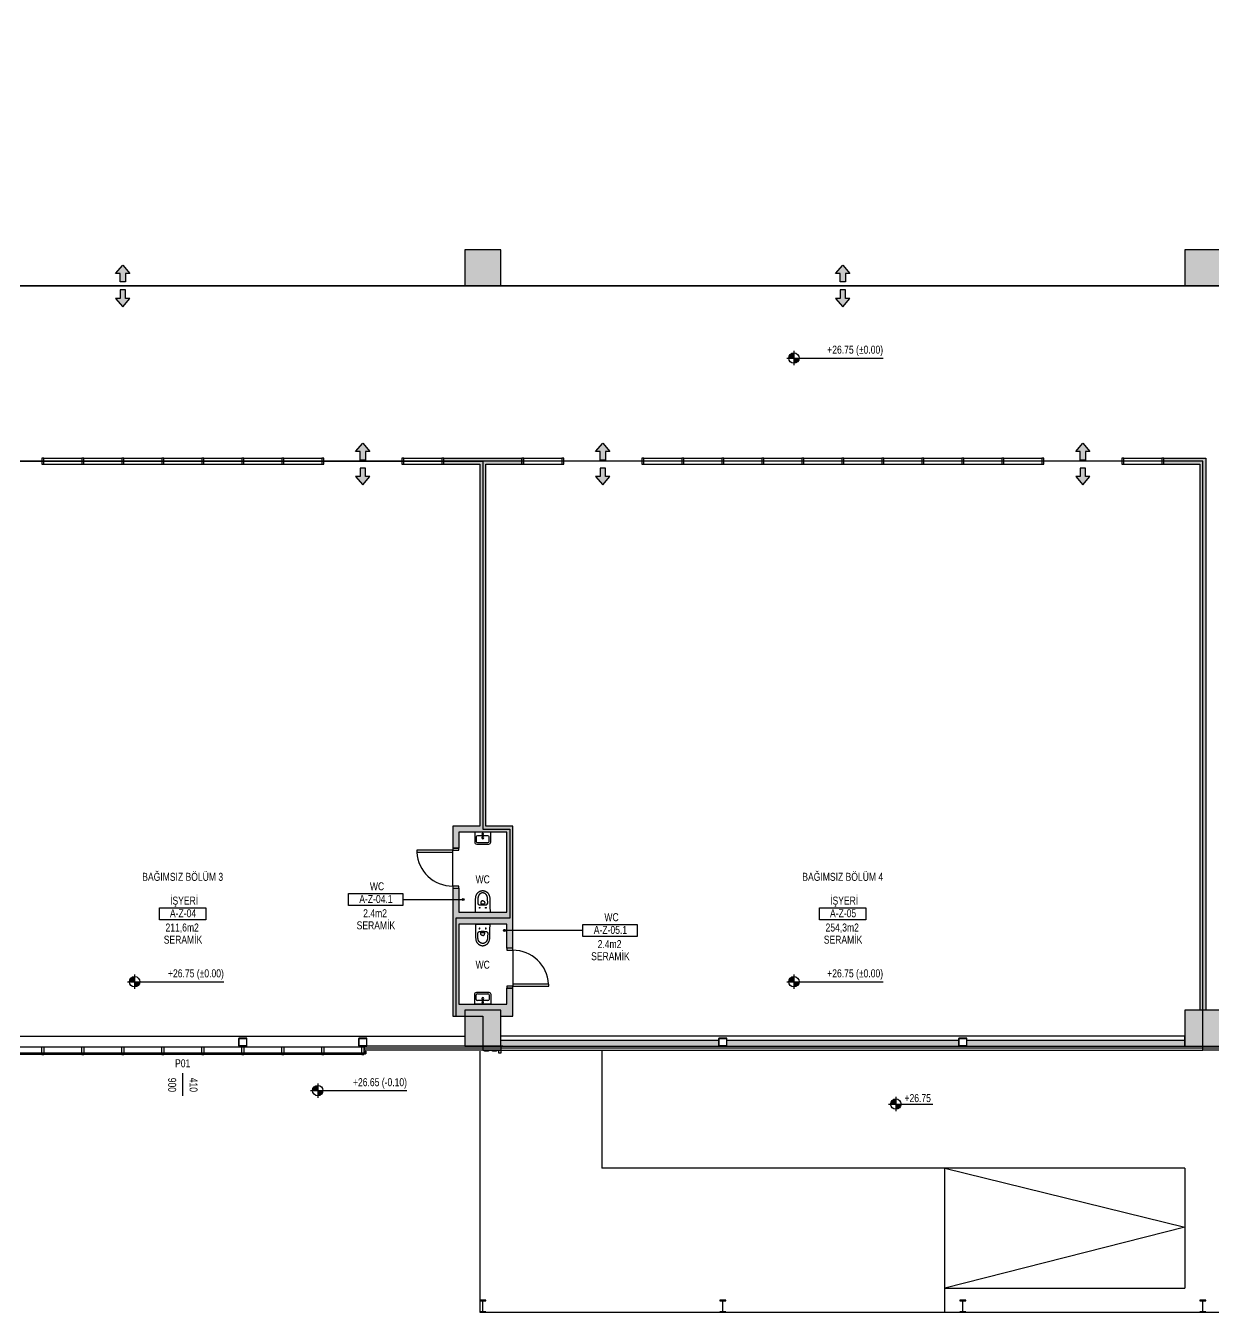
# Model space of a CAD drawing. Extents: x 259761 to 283296, y -701091 to -693683.
# Drawn here: x 262444 to 265413, y -700720 to -697505 of the extents above; entities that cross this region are included whole.
import ezdxf
from ezdxf.enums import TextEntityAlignment as Align

# ---------------------------------------------------------------- set-up
doc = ezdxf.new("R2010")
doc.units = 0
doc.header["$MEASUREMENT"] = 0
doc.layers.get('0').update_dxf_attribs({"linetype": 'CONTINUOUS'})
for name, color, linetype in [('A-ANNO-TEXT', 50, 'CONTINUOUS'), ('A-DOOR', 193, 'CONTINUOUS'), ('MKDU0', 50, 'CONTINUOUS')]:
    doc.layers.add(name, color=color, linetype=linetype)
doc.styles.add('Fields_100', font='act_simplex.shx', dxfattribs={"width": 0.8, "height": 20})

# ---------------------------------------------------------------- blocks, each defined once
blk = doc.blocks.new('Mahal kutusu_100')
at = {"color": 0}
blk.add_lwpolyline([(-58, 30), (58, 30), (58, 0), (-58, 0)], close=True, dxfattribs=at)
at = {"color": 0, "style": 'Fields_100', "width": 0.8}
for tag, p in [('MAHAL', (3.6, 37.9)), ('KOD', (0.9, 6.2)), ('ALAN', (-1.3, -29.4)), ('KAPLAMA', (0.8, -59.7))]:
    blk.add_attdef(tag, text='', height=20, dxfattribs=at).set_placement(p, align=Align.CENTER)
blk = doc.blocks.new('Kot_plan')
h = blk.add_hatch(color=0)
h.paths.add_polyline_path([(0, 13, 0.414214), (-13, 0), (0, 0)])
h.paths.add_polyline_path([(13, 0), (0, 0), (0, -13, 0.414214)])
at = {"color": 0}
for p, q in [((-18, 0), (92, 0)), ((0, 18), (0, -18))]:
    blk.add_line(p, q, dxfattribs=at)
blk.add_circle((0, 0), 13, dxfattribs=at)
at = {"color": 0, "style": 'Fields_100', "width": 0.8}
blk.add_attdef('BITMISKOT', (21.6, 5), '', height=20, dxfattribs=at)
blk.add_attdef('KABAKOT', text='', height=20, dxfattribs=at).set_placement((21.6, -5), align=Align.TOP_LEFT)
blk = doc.blocks.new('KLOZET')
at = {"linetype": 'Continuous'}
for p, q in [((-17.9, 32), (-17.8, 33.3)), ((-17.8, 33.3), (-17.7, 34.5)), ((-17.7, 34.5), (-17.6, 35.7)), ((-17.6, 35.7), (-17.5, 36.9)), ((-17.5, 36.9), (-17.3, 38.1)), ((-17.3, 38.1), (-17.1, 39.2)), ((-17.1, 39.2), (-16.8, 40.3)), ((-16.8, 40.3), (-16.5, 41.3)), ((-16.5, 41.3), (-16.1, 42.4)), ((-16.1, 42.4), (-15.7, 43.3)), ((-15.7, 43.3), (-15.3, 44.3)), ((-15.3, 44.3), (-14.8, 45.2)), ((-14.8, 45.2), (-14.3, 46)), ((-14.3, 46), (-13.7, 46.8)), ((-13.7, 46.8), (-13.1, 47.6)), ((-13.1, 47.6), (-12.4, 48.3)), ((-12.4, 48.3), (-11.7, 49)), ((-12.1, 32.6), (-12.2, 31.9)), ((-12, 33.9), (-12.1, 33.2)), ((-12.1, 33.2), (-12.1, 32.6)), ((-11.9, 35.1), (-12, 34.5)), ((-12, 34.5), (-12, 33.9)), ((-11.8, 35.7), (-11.9, 35.1)), ((-11.7, 36.7), (-11.8, 36.2)), ((-11.8, 36.2), (-11.8, 35.7)), ((-11.7, 49), (-11, 49.6)), ((-11.6, 37.3), (-11.7, 36.7)), ((-11.5, 37.7), (-11.6, 37.3)), ((-11.4, 38.2), (-11.5, 37.7)), ((-11.3, 38.6), (-11.4, 38.2)), ((-11.2, 39), (-11.3, 38.6)), ((-11.1, 39.4), (-11.2, 39)), ((-11, 39.8), (-11.1, 39.4)), ((-11, 49.6), (-10.3, 50.2)), ((-10.9, 40.2), (-11, 39.8)), ((-10.8, 40.5), (-10.9, 40.2)), ((-10.6, 40.8), (-10.8, 40.5)), ((-10.5, 41.1), (-10.6, 40.8)), ((-10.4, 41.4), (-10.5, 41.1)), ((-10.2, 41.7), (-10.4, 41.4)), ((-10.3, 50.2), (-9.6, 50.7)), ((-10.1, 42), (-10.2, 41.7)), ((-9.9, 42.2), (-10.1, 42)), ((-9.8, 42.5), (-9.9, 42.2)), ((-9.6, 42.7), (-9.8, 42.5)), ((-9.6, 50.7), (-8.8, 51.2)), ((-9.4, 43), (-9.6, 42.7)), ((-9.3, 43.2), (-9.4, 43)), ((-9.1, 43.5), (-9.3, 43.2)), ((-8.9, 43.7), (-9.1, 43.5)), ((-8.7, 44), (-8.9, 43.7)), ((-8.8, 51.2), (-8, 51.7)), ((-8.5, 44.2), (-8.7, 44)), ((-8.2, 44.4), (-8.5, 44.2)), ((-8, 44.7), (-8.2, 44.4)), ((-8, 51.7), (-7.2, 52.1)), ((-7.8, 44.9), (-8, 44.7)), ((-7.5, 45.1), (-7.8, 44.9)), ((-7.3, 45.3), (-7.5, 45.1)), ((-7, 45.5), (-7.3, 45.3)), ((-7.2, 52.1), (-6.4, 52.5)), ((-6.7, 45.8), (-7, 45.5)), ((-6.4, 46), (-6.7, 45.8)), ((-6.4, 52.5), (-5.6, 52.8)), ((-6.1, 46.2), (-6.4, 46)), ((-5.8, 46.4), (-6.1, 46.2)), ((-5.5, 46.5), (-5.8, 46.4)), ((-5.6, 52.8), (-4.8, 53.1)), ((-5.2, 46.7), (-5.5, 46.5)), ((-4.9, 46.9), (-5.2, 46.7)), ((-4.6, 47.1), (-4.9, 46.9)), ((-4.8, 53.1), (-4, 53.3)), ((-4.2, 47.2), (-4.6, 47.1)), ((-3.9, 47.3), (-4.2, 47.2)), ((-4, 53.3), (-3.2, 53.5)), ((-3.6, 47.5), (-3.9, 47.3)), ((-3.3, 47.6), (-3.6, 47.5)), ((-3, 47.7), (-3.3, 47.6)), ((-3.2, 53.5), (-2.3, 53.7)), ((-2.7, 47.8), (-3, 47.7)), ((-2.4, 47.9), (-2.7, 47.8)), ((-2.1, 48), (-2.4, 47.9)), ((-2.3, 53.7), (-1.5, 53.8)), ((-1.8, 48), (-2.1, 48)), ((-1.5, 48.1), (-1.8, 48)), ((-1.5, 53.8), (-0.7, 53.9)), ((-1.2, 48.1), (-1.5, 48.1)), ((-1, 48.2), (-1.2, 48.1)), ((-0.7, 48.2), (-1, 48.2)), ((-0.7, 53.9), (0, 53.9)), ((-0.5, 48.2), (-0.7, 48.2)), ((-0.2, 48.2), (-0.5, 48.2)), ((0, 48.2), (-0.2, 48.2)), ((0, 53.9), (0.7, 53.9)), ((0.5, 48.2), (0, 48.2)), ((1, 48.2), (0.5, 48.2)), ((0.7, 53.9), (1.5, 53.8)), ((1.5, 48.1), (1, 48.2)), ((1.5, 53.8), (2.3, 53.7)), ((2.1, 48), (1.5, 48.1)), ((2.6, 47.8), (2.1, 48)), ((2.3, 53.7), (3.2, 53.5)), ((3.2, 47.6), (2.6, 47.8)), ((3.2, 53.5), (4, 53.3)), ((3.7, 47.4), (3.2, 47.6)), ((4.3, 47.2), (3.7, 47.4)), ((4, 53.3), (4.8, 53.1)), ((4.9, 46.9), (4.3, 47.2)), ((4.8, 53.1), (5.6, 52.8)), ((5.4, 46.6), (4.9, 46.9)), ((6, 46.3), (5.4, 46.6)), ((5.6, 52.8), (6.4, 52.5)), ((6.5, 45.9), (6, 46.3)), ((6.4, 52.5), (7.2, 52.1)), ((7, 45.5), (6.5, 45.9)), ((7.5, 45.1), (7, 45.5)), ((7.2, 52.1), (8, 51.7)), ((8, 44.7), (7.5, 45.1)), ((8, 51.7), (8.8, 51.2)), ((8.4, 44.2), (8, 44.7)), ((8.9, 43.7), (8.4, 44.2)), ((8.8, 51.2), (9.6, 50.7)), ((9.3, 43.2), (8.9, 43.7)), ((9.6, 42.7), (9.3, 43.2)), ((9.6, 50.7), (10.3, 50.2)), ((10, 42.1), (9.6, 42.7)), ((10.3, 41.6), (10, 42.1)), ((10.3, 50.2), (11, 49.6)), ((10.6, 40.9), (10.3, 41.6)), ((10.8, 40.3), (10.6, 40.9)), ((11.1, 39.6), (10.8, 40.3)), ((11, 49.6), (11.7, 49)), ((11.3, 38.9), (11.1, 39.6)), ((11.4, 38.2), (11.3, 38.9)), ((11.6, 37.4), (11.4, 38.2)), ((11.7, 36.6), (11.6, 37.4)), ((11.7, 49), (12.4, 48.3)), ((11.8, 35.7), (11.7, 36.6)), ((11.9, 34.9), (11.8, 35.7)), ((12, 34), (11.9, 34.9)), ((12.1, 33.1), (12, 34)), ((12.2, 32.1), (12.1, 33.1)), ((12.4, 48.3), (13.1, 47.6)), ((13.1, 47.6), (13.7, 46.8)), ((13.7, 46.8), (14.3, 46)), ((14.3, 46), (14.8, 45.2)), ((14.8, 45.2), (15.3, 44.3)), ((15.3, 44.3), (15.7, 43.3)), ((15.7, 43.3), (16.1, 42.4)), ((16.1, 42.4), (16.5, 41.3)), ((16.5, 41.3), (16.8, 40.3)), ((16.8, 40.3), (17.1, 39.2)), ((17.1, 39.2), (17.3, 38.1)), ((17.3, 38.1), (17.5, 36.9)), ((17.5, 36.9), (17.6, 35.7)), ((17.6, 35.7), (17.7, 34.5)), ((17.7, 34.5), (17.8, 33.3)), ((17.8, 33.3), (17.9, 32)), ((-18.3, 0), (-18.2, 12.1)), ((-18.3, 0), (18.3, 0)), ((-18.2, 23.7), (-18.1, 25.2)), ((-18.2, 22.2), (-18.2, 23.7)), ((-18.2, 20.6), (-18.2, 22.2)), ((-18.2, 17.4), (-18.2, 20.6)), ((-18.2, 12.1), (-18.2, 17.4)), ((-18.1, 28), (-18, 29.4)), ((-18.1, 26.6), (-18.1, 28)), ((-18.1, 25.2), (-18.1, 26.6)), ((-18, 30.7), (-17.9, 32)), ((-18, 29.4), (-18, 30.7)), ((-12.3, 27.9), (-12.4, 27)), ((-12.4, 27), (-12.4, 26.1)), ((-12.4, 26.1), (-12.4, 25.2)), ((-12.4, 25.2), (-12.4, 24.2)), ((-12.4, 24.2), (-12.4, 23.2)), ((-12.4, 23.2), (-12.4, 22.2)), ((-12.2, 31.1), (-12.3, 30.4)), ((-12.3, 30.4), (-12.3, 29.6)), ((-12.3, 29.6), (-12.3, 28.8)), ((-12.3, 28.8), (-12.3, 27.9)), ((-12.2, 31.9), (-12.2, 31.1)), ((-9.2, 18.4), (-8.2, 18.3)), ((-8.2, 18.3), (-7.1, 18.2)), ((-7.1, 18.2), (-6.1, 18.1)), ((-6.1, 18.1), (-5.1, 18)), ((-5.1, 18), (-4.1, 18)), ((-4.8, 24.3), (-4.9, 23.9)), ((-4.9, 23.9), (-4.9, 23.5)), ((-4.9, 23.5), (-4.8, 20.8)), ((-4.7, 25), (-4.8, 24.6)), ((-4.8, 24.6), (-4.8, 24.3)), ((-4.6, 25.3), (-4.7, 25)), ((-4.4, 25.6), (-4.6, 25.3)), ((-4.3, 25.9), (-4.4, 25.6)), ((-4.1, 26.2), (-4.3, 25.9)), ((-3.9, 26.5), (-4.1, 26.2)), ((-4.1, 18), (-3.1, 17.9)), ((-3.8, 26.8), (-3.9, 26.5)), ((-3.5, 27), (-3.8, 26.8)), ((-3.8, 20.8), (-2.1, 20.8)), ((-3.3, 27.2), (-3.5, 27)), ((-3.1, 27.4), (-3.3, 27.2)), ((-2.8, 27.6), (-3.1, 27.4)), ((-3.1, 17.9), (-2, 17.9)), ((-2.5, 27.8), (-2.8, 27.6)), ((-2.2, 28), (-2.5, 27.8)), ((-1.9, 28.1), (-2.2, 28)), ((-2.1, 20.8), (-0.4, 20.8)), ((-2, 17.9), (-1, 17.9)), ((-1.6, 28.2), (-1.9, 28.1)), ((-1.3, 28.3), (-1.6, 28.2)), ((-1, 28.4), (-1.3, 28.3)), ((-0.7, 28.5), (-1, 28.4)), ((-1, 17.9), (0, 17.9)), ((-0.3, 28.5), (-0.7, 28.5)), ((-0.4, 20.8), (1.7, 20.8)), ((0, 28.5), (-0.3, 28.5)), ((0, 28.5), (0.3, 28.5)), ((0, 17.9), (1, 17.9)), ((0.3, 28.5), (0.7, 28.5)), ((0.7, 28.5), (1, 28.4)), ((1, 28.4), (1.3, 28.3)), ((1, 17.9), (2, 17.9)), ((1.3, 28.3), (1.6, 28.2)), ((1.6, 28.2), (1.9, 28.1)), ((1.7, 20.8), (3.4, 20.8)), ((1.9, 28.1), (2.2, 28)), ((2, 17.9), (3.1, 17.9)), ((2.2, 28), (2.5, 27.8)), ((2.5, 27.8), (2.8, 27.6)), ((2.8, 27.6), (3.1, 27.4)), ((3.1, 27.4), (3.3, 27.2)), ((3.1, 17.9), (4.1, 18)), ((3.3, 27.2), (3.5, 27)), ((3.4, 20.8), (3.8, 20.8)), ((3.5, 27), (3.8, 26.7)), ((3.8, 26.7), (4, 26.5)), ((4, 26.5), (4.1, 26.2)), ((4.1, 26.2), (4.3, 25.9)), ((4.1, 18), (5.1, 18)), ((4.3, 25.9), (4.5, 25.6)), ((4.5, 25.6), (4.6, 25.3)), ((4.6, 25.3), (4.7, 25)), ((4.7, 25), (4.8, 24.6)), ((4.8, 24.6), (4.8, 24.3)), ((4.8, 24.3), (4.9, 23.9)), ((4.9, 23.5), (4.8, 20.8)), ((4.9, 23.9), (4.9, 23.5)), ((5.1, 18), (6.1, 18.1)), ((6.1, 18.1), (7.1, 18.2)), ((7.1, 18.2), (8.2, 18.3)), ((8.2, 18.3), (9.2, 18.4)), ((12.2, 31.2), (12.2, 32.1)), ((12.3, 30.2), (12.2, 31.2)), ((12.3, 29.2), (12.3, 30.2)), ((12.3, 28.1), (12.3, 29.2)), ((12.4, 27), (12.3, 28.1)), ((12.4, 25.9), (12.4, 27)), ((12.4, 24.7), (12.4, 25.9)), ((12.4, 23.4), (12.4, 24.7)), ((12.4, 22.2), (12.4, 23.4)), ((17.9, 32), (18, 30.7)), ((18, 30.7), (18, 29.4)), ((18, 29.4), (18.1, 28)), ((18.1, 28), (18.1, 26.6)), ((18.1, 26.6), (18.1, 25.2)), ((18.1, 25.2), (18.2, 23.7)), ((18.2, 23.7), (18.2, 22.2)), ((18.2, 22.2), (18.2, 20.6)), ((18.2, 20.6), (18.2, 17.4)), ((18.2, 17.4), (18.2, 13.9)), ((18.2, 13.9), (18.3, 0))]:
    blk.add_line(p, q, dxfattribs=at)
at = {"ltscale": 3}
for p, q in [((-6.5, 10.9), (-9, 10.9)), ((-7.7, 12.2), (-7.7, 9.6)), ((9, 10.9), (6.5, 10.9)), ((7.7, 12.2), (7.7, 9.6))]:
    blk.add_line(p, q, dxfattribs=at)
at = {"lineweight": 0}
for p, q in [((-3.8, 20.8), (-4.8, 20.8)), ((3.8, 20.8), (4.8, 20.8))]:
    blk.add_line(p, q, dxfattribs=at)
at = {"linetype": 'Continuous'}
for centre in [(-7.7, 10.9), (7.7, 10.9)]:
    blk.add_circle(centre, 0.75, dxfattribs=at)
for centre, start, end in [((-8.7, 22.1), 179.5021, 262.9898), ((8.7, 22.1), 277.0095, 0.5028)]:
    blk.add_arc(centre, 3.72, start, end, dxfattribs=at)
blk = doc.blocks.new('KAPI_100')
at = {"layer": 'A-DOOR'}
blk.add_line((5, 15), (95, 15), dxfattribs=at)
blk.add_lwpolyline([(95, 15), (95, 105), (90, 105), (90, 15)], dxfattribs=at)
for points in [[(0, 0), (5, 0), (5, 15), (0, 15)], [(95, 0), (100, 0), (100, 15), (95, 15)]]:
    blk.add_lwpolyline(points, close=True, dxfattribs=at)
blk.add_arc((95, 15), 90, 93.1847, 180, dxfattribs=at)
blk = doc.blocks.new('Mahal Kutusu_100_2')
at = {"color": 0}
blk.add_lwpolyline([(-68, 30), (68, 30), (68, 0), (-68, 0)], close=True, dxfattribs=at)
at = {"color": 0, "style": 'Fields_100', "width": 0.8}
for tag, p in [('MAHAL', (3.6, 37.9)), ('A-Z-04.1', (0.9, 6.2)), ('ALAN', (-1.3, -29.4)), ('KAPLAMA', (0.8, -59.7))]:
    blk.add_attdef(tag, text='', height=20, dxfattribs=at).set_placement(p, align=Align.CENTER)
blk = doc.blocks.new('300')
blk.add_lwpolyline([(0, 0), (150, 0), (150, 10.7), (93.55, 10.7, -0.41421356), (78.55, 25.7), (78.55, 274.3, -0.41421356), (93.55, 289.3), (150, 289.3), (150, 300), (0, 300), (0, 289.3), (56.45, 289.3, -0.41421356), (71.45, 274.3), (71.45, 25.7, -0.41421356), (56.45, 10.7), (0, 10.7)], format="xyb", close=True)
blk = doc.blocks.new('AÇK_01')
at = {"color": 0}
blk.add_lwpolyline([(28, 0), (-28, 0)], dxfattribs=at)
at = {"color": 0, "style": 'Fields_100', "width": 0.8}
blk.add_attdef('A.Ç.K.01', text='', height=20, rotation=90, dxfattribs=at).set_placement((-53, 0), align=Align.MIDDLE_CENTER)
for tag, p in [('W', (1, 17.2)), ('H', (1, -36.3))]:
    blk.add_attdef(tag, text='', height=20, dxfattribs=at).set_placement(p, align=Align.CENTER)

msp = doc.modelspace()

# ---------------------------------------------------------------- hatches: boundary and pattern name
at = {"layer": 'MKDU0', "ltscale": 0.03}
h = msp.add_hatch(dxfattribs=at)
h.set_pattern_fill('ANSI33', color=8)
h.set_pattern_definition([(45, (256351.424, -695852.415), (-4.490128, 4.490128), []), (45, (256355.914, -695852.415), (-4.490128, 4.490128), [3.175, -1.5875])])
h.paths.add_polyline_path([(272541.6, -700055.4), (272631.6, -700055.4), (272631.6, -699965.4), (272541.6, -699965.4)])
h.paths.add_polyline_path([(272541.6, -694355.4), (272631.6, -694355.4), (272631.6, -694265.4), (272541.6, -694265.4)])
h.paths.add_polyline_path([(270741.6, -700055.4), (270831.6, -700055.4), (270831.6, -699965.4), (270741.6, -699965.4)])
h.paths.add_polyline_path([(267141.6, -700055.4), (267231.6, -700055.4), (267231.6, -699965.4), (267141.6, -699965.4)])
h.paths.add_polyline_path([(270741.6, -694355.4), (270831.6, -694355.4), (270831.6, -694265.4), (270741.6, -694265.4)])
h.paths.add_polyline_path([(267141.6, -694355.4), (267231.6, -694355.4), (267231.6, -694265.4), (267141.6, -694265.4)])
h.paths.add_polyline_path([(272541.6, -698155.4), (272631.6, -698155.4), (272631.6, -698065.4), (272541.6, -698065.4)])
h.paths.add_polyline_path([(272541.6, -696255.4), (272631.6, -696255.4), (272631.6, -696165.4), (272541.6, -696165.4)])
h.paths.add_polyline_path([(270741.6, -698155.4), (270831.6, -698155.4), (270831.6, -698065.4), (270741.6, -698065.4)])
h.paths.add_polyline_path([(267141.6, -698155.4), (267231.6, -698155.4), (267231.6, -698065.4), (267141.6, -698065.4)])
h.paths.add_polyline_path([(270741.6, -696255.4), (270831.6, -696255.4), (270831.6, -696165.4), (270741.6, -696165.4)])
h.paths.add_polyline_path([(267141.6, -696255.4), (267231.6, -696255.4), (267231.6, -696165.4), (267141.6, -696165.4)])
h.paths.add_polyline_path([(277941.6, -698155.4), (278031.6, -698155.4), (278031.6, -698065.4), (277941.6, -698065.4)])
h.paths.add_polyline_path([(277941.6, -696255.4), (278031.6, -696255.4), (278031.6, -696165.4), (277941.6, -696165.4)])
h.paths.add_polyline_path([(276141.6, -698155.4), (276231.6, -698155.4), (276231.6, -698065.4), (276141.6, -698065.4)])
h.paths.add_polyline_path([(276141.6, -696255.4), (276231.6, -696255.4), (276231.6, -696165.4), (276141.6, -696165.4)])
h.paths.add_polyline_path([(274341.6, -698155.4), (274431.6, -698155.4), (274431.6, -698065.4), (274341.6, -698065.4)])
h.paths.add_polyline_path([(274341.6, -696255.4), (274431.6, -696255.4), (274431.6, -696165.4), (274341.6, -696165.4)])
h.paths.add_polyline_path([(270641.6, -698155.4), (270731.6, -698155.4), (270731.6, -698065.4), (270641.6, -698065.4)])
h.paths.add_polyline_path([(270641.6, -696255.4), (270731.6, -696255.4), (270731.6, -696165.4), (270641.6, -696165.4)])
h.paths.add_polyline_path([(268941.6, -698155.4), (269031.6, -698155.4), (269031.6, -698065.4), (268941.6, -698065.4)])
h.paths.add_polyline_path([(268941.6, -696255.4), (269031.6, -696255.4), (269031.6, -696165.4), (268941.6, -696165.4)])
h.paths.add_polyline_path([(265341.6, -698155.4), (265431.6, -698155.4), (265431.6, -698065.4), (265341.6, -698065.4)])
h.paths.add_polyline_path([(265341.6, -696255.4), (265431.6, -696255.4), (265431.6, -696165.4), (265341.6, -696165.4)])
h.paths.add_polyline_path([(263541.6, -698155.4), (263631.6, -698155.4), (263631.6, -698065.4), (263541.6, -698065.4)])
h.paths.add_polyline_path([(263541.6, -696255.4), (263631.6, -696255.4), (263631.6, -696165.4), (263541.6, -696165.4)])
h.paths.add_polyline_path([(261741.6, -698155.4), (261831.6, -698155.4), (261831.6, -698065.4), (261741.6, -698065.4)])
h.paths.add_polyline_path([(261741.6, -696255.4), (261831.6, -696255.4), (261831.6, -696165.4), (261741.6, -696165.4)])
h.paths.add_polyline_path([(279741.6, -696255.4), (279831.6, -696255.4), (279831.6, -696165.4), (279741.6, -696165.4)])
h.paths.add_polyline_path([(279741.6, -698155.4), (279831.6, -698155.4), (279831.6, -698065.4), (279741.6, -698065.4)])
h.paths.add_polyline_path([(279741.6, -700055.4), (279831.6, -700055.4), (279831.6, -699965.4), (279741.6, -699965.4)])
h.paths.add_polyline_path([(277941.6, -700055.4), (278031.6, -700055.4), (278031.6, -699965.4), (277941.6, -699965.4)])
h.paths.add_polyline_path([(276141.6, -700055.4), (276231.6, -700055.4), (276231.6, -699965.4), (276141.6, -699965.4)])
h.paths.add_polyline_path([(274341.6, -700055.4), (274431.6, -700055.4), (274431.6, -699965.4), (274341.6, -699965.4)])
h.paths.add_polyline_path([(270641.6, -700055.4), (270731.6, -700055.4), (270731.6, -699965.4), (270641.6, -699965.4)])
h.paths.add_polyline_path([(268941.6, -700055.4), (269031.6, -700055.4), (269031.6, -699965.4), (268941.6, -699965.4)])
h.paths.add_polyline_path([(265341.6, -700055.4), (265431.6, -700055.4), (265431.6, -699965.4), (265341.6, -699965.4)])
h.paths.add_polyline_path([(263541.6, -700055.4), (263631.6, -700055.4), (263631.6, -699965.4), (263541.6, -699965.4)])
h.paths.add_polyline_path([(261741.6, -700055.4), (261831.6, -700055.4), (261831.6, -699965.4), (261741.6, -699965.4)])
h.paths.add_polyline_path([(279741.6, -694355.4), (279831.6, -694355.4), (279831.6, -694265.4), (279741.6, -694265.4)])
h.paths.add_polyline_path([(277941.6, -694355.4), (278031.6, -694355.4), (278031.6, -694265.4), (277941.6, -694265.4)])
h.paths.add_polyline_path([(276141.6, -694355.4), (276231.6, -694355.4), (276231.6, -694265.4), (276141.6, -694265.4)])
h.paths.add_polyline_path([(274341.6, -694355.4), (274431.6, -694355.4), (274431.6, -694265.4), (274341.6, -694265.4)])
h.paths.add_polyline_path([(270641.6, -694355.4), (270731.6, -694355.4), (270731.6, -694265.4), (270641.6, -694265.4)])
h.paths.add_polyline_path([(268941.6, -694355.4), (269031.6, -694355.4), (269031.6, -694265.4), (268941.6, -694265.4)])
h.paths.add_polyline_path([(265341.6, -694355.4), (265431.6, -694355.4), (265431.6, -694265.4), (265341.6, -694265.4)])
h.paths.add_polyline_path([(263541.6, -694355.4), (263631.6, -694355.4), (263631.6, -694265.4), (263541.6, -694265.4)])
h.paths.add_polyline_path([(261741.6, -694355.4), (261831.6, -694355.4), (261831.6, -694265.4), (261741.6, -694265.4)])
h = msp.add_hatch(color=8, dxfattribs=at)
h.dxf.hatch_style = 1
h.paths.add_polyline_path([(262686.6, -698103.1), (262704.3, -698124.2), (262693.3, -698124.2), (262693.3, -698145.4), (262679.9, -698145.4), (262679.9, -698124.2), (262668.9, -698124.2)])
h = msp.add_hatch(color=8, dxfattribs=at)
h.dxf.hatch_style = 1
h.paths.add_polyline_path([(264486.6, -698103.1), (264504.3, -698124.2), (264493.3, -698124.2), (264493.3, -698145.4), (264479.9, -698145.4), (264479.9, -698124.2), (264468.9, -698124.2)])
h = msp.add_hatch(color=8, dxfattribs=at)
h.dxf.hatch_style = 1
h.paths.add_polyline_path([(262686.6, -698207.7), (262704.3, -698186.5), (262693.3, -698186.5), (262693.3, -698165.4), (262679.9, -698165.4), (262679.9, -698186.5), (262668.9, -698186.5)])
h = msp.add_hatch(color=8, dxfattribs=at)
h.dxf.hatch_style = 1
h.paths.add_polyline_path([(264486.6, -698207.7), (264504.3, -698186.5), (264493.3, -698186.5), (264493.3, -698165.4), (264479.9, -698165.4), (264479.9, -698186.5), (264468.9, -698186.5)])
h = msp.add_hatch(color=8, dxfattribs=at)
h.paths.add_polyline_path([(264364.5, -698322.6, 0.414214), (264351.5, -698335.6), (264364.5, -698335.6)])
h.paths.add_polyline_path([(264377.5, -698335.6), (264364.5, -698335.6), (264364.5, -698348.6, 0.414214)])
h = msp.add_hatch(color=8, dxfattribs=at)
h.dxf.hatch_style = 1
h.paths.add_polyline_path([(263286.6, -698548.1), (263304.3, -698569.2), (263293.3, -698569.2), (263293.3, -698590.4), (263279.9, -698590.4), (263279.9, -698569.2), (263268.9, -698569.2)])
h = msp.add_hatch(color=8, dxfattribs=at)
h.dxf.hatch_style = 1
h.paths.add_polyline_path([(263886.6, -698548.1), (263904.3, -698569.2), (263893.3, -698569.2), (263893.3, -698590.4), (263879.9, -698590.4), (263879.9, -698569.2), (263868.9, -698569.2)])
h = msp.add_hatch(color=8, dxfattribs=at)
h.dxf.hatch_style = 1
h.paths.add_polyline_path([(265086.6, -698548.1), (265104.3, -698569.2), (265093.3, -698569.2), (265093.3, -698590.4), (265079.9, -698590.4), (265079.9, -698569.2), (265068.9, -698569.2)])
h = msp.add_hatch(color=8, dxfattribs=at)
h.dxf.hatch_style = 1
h.paths.add_polyline_path([(263286.6, -698652.7), (263304.3, -698631.5), (263293.3, -698631.5), (263293.3, -698610.4), (263279.9, -698610.4), (263279.9, -698631.5), (263268.9, -698631.5)])
h = msp.add_hatch(dxfattribs=at)
h.set_pattern_fill('DASH', color=8)
h.set_pattern_definition([(0, (182652.5034, -701573.9934), (3.175, 3.175), [3.175, -3.175])])
h.paths.add_polyline_path([(263631.6, -699965.4), (263631.6, -699980.4), (263661.6, -699980.4), (263661.6, -699910.4), (263646.6, -699910.4), (263646.6, -699950.4), (263526.6, -699950.4), (263526.6, -699750.4), (263646.6, -699750.4), (263646.6, -699810.4), (263661.6, -699810.4), (263661.6, -699505.4), (263594.1, -699505.4), (263594.1, -698600.4), (263684.1, -698600.4), (263684.1, -698585.4), (263489.1, -698585.4), (263489.1, -698600.4), (263579.1, -698600.4), (263579.1, -699505.4), (263511.6, -699505.4), (263511.6, -699560.4), (263526.6, -699560.4), (263526.6, -699520.4), (263646.6, -699520.4), (263646.6, -699720.4), (263526.6, -699720.4), (263526.6, -699660.4), (263511.6, -699660.4), (263511.6, -699980.4), (263541.6, -699980.4), (263541.6, -699965.4)])
h = msp.add_hatch(color=8, dxfattribs=at)
h.dxf.hatch_style = 1
h.paths.add_polyline_path([(263886.6, -698652.7), (263904.3, -698631.5), (263893.3, -698631.5), (263893.3, -698610.4), (263879.9, -698610.4), (263879.9, -698631.5), (263868.9, -698631.5)])
h = msp.add_hatch(color=8, dxfattribs=at)
h.dxf.hatch_style = 1
h.paths.add_polyline_path([(265086.6, -698652.7), (265104.3, -698631.5), (265093.3, -698631.5), (265093.3, -698610.4), (265079.9, -698610.4), (265079.9, -698631.5), (265068.9, -698631.5)])
h = msp.add_hatch(dxfattribs=at)
h.set_pattern_fill('DASH', color=8)
h.set_pattern_definition([(0, (256651.4238, -647212.943), (3.175, 3.175), [3.175, -3.175])])
h.paths.add_polyline_path([(265289.1, -698585.4), (265394.1, -698585.4), (265394.1, -699965.4), (265379.1, -699965.4), (265379.1, -698600.4), (265289.1, -698600.4)])
h = msp.add_hatch(color=8, dxfattribs=at)
h.dxf.hatch_style = 1
edge = h.paths.add_edge_path()
edge.add_arc((263538, -699688.7), 2.5, 0, 360)
h = msp.add_hatch(color=8, dxfattribs=at)
h.dxf.hatch_style = 1
edge = h.paths.add_edge_path()
edge.add_arc((263640.8, -699765.9), 2.5, 180, 540)
h = msp.add_hatch(color=8, dxfattribs=at)
h.paths.add_polyline_path([(262716.5, -699881.3, 0.414214), (262703.5, -699894.3), (262716.5, -699894.3)])
h.paths.add_polyline_path([(262729.5, -699894.3), (262716.5, -699894.3), (262716.5, -699907.3, 0.414214)])
h = msp.add_hatch(color=8, dxfattribs=at)
h.paths.add_polyline_path([(264364.5, -699881.3, 0.414214), (264351.5, -699894.3), (264364.5, -699894.3)])
h.paths.add_polyline_path([(264377.5, -699894.3), (264364.5, -699894.3), (264364.5, -699907.3, 0.414214)])
h = msp.add_hatch(dxfattribs=at)
h.set_pattern_fill('DASH', color=8)
h.set_pattern_definition([(0, (256351.4238, -647212.943), (3.175, 3.175), [3.175, -3.175])])
h.paths.add_polyline_path([(264176.6, -700055.4), (264176.6, -700040.4), (263631.6, -700040.4), (263631.6, -700055.4)])
h.paths.add_polyline_path([(264776.6, -700054.8), (264776.6, -700040.4), (264196.6, -700040.4), (264196.6, -700055.4)])
h.paths.add_polyline_path([(264796.6, -700040.4), (264796.6, -700055.4), (265341.6, -700055.4), (265341.6, -700040.4)])
h = msp.add_hatch(color=8, dxfattribs=at)
h.paths.add_polyline_path([(263174.3, -700153.4, 0.414214), (263161.3, -700166.4), (263174.3, -700166.4)])
h.paths.add_polyline_path([(263187.3, -700166.4), (263174.3, -700166.4), (263174.3, -700179.4, 0.414214)])

# ---------------------------------------------------------------- linework, layer by layer
at = {"layer": 'MKDU0', "color": 8, "ltscale": 0.03}
for p, q in [((262066.6, -698155.4), (263541.6, -698155.4)), ((263631.6, -698155.4), (265341.6, -698155.4)), ((264364.5, -698317.6), (264364.5, -698353.6)), ((264346.5, -698335.6), (264587.5, -698335.6)), ((262489.1, -698585.4), (262584.1, -698585.4)), ((262489.1, -698600.4), (262584.1, -698600.4)), ((262589.1, -698585.4), (262684.1, -698585.4)), ((262589.1, -698600.4), (262684.1, -698600.4)), ((262689.1, -698585.4), (262784.1, -698585.4)), ((262689.1, -698600.4), (262784.1, -698600.4)), ((262789.1, -698585.4), (262884.1, -698585.4)), ((262789.1, -698600.4), (262884.1, -698600.4)), ((262889.1, -698585.4), (262984.1, -698585.4)), ((262889.1, -698600.4), (262984.1, -698600.4)), ((262989.1, -698585.4), (263084.1, -698585.4)), ((262989.1, -698600.4), (263084.1, -698600.4)), ((263089.1, -698585.4), (263184.1, -698585.4)), ((263089.1, -698600.4), (263184.1, -698600.4)), ((263389.1, -698585.4), (263484.1, -698585.4)), ((263389.1, -698600.4), (263484.1, -698600.4)), ((263489.1, -698600.4), (263579.1, -698600.4)), ((263579.1, -698600.4), (263579.1, -699505.4)), ((263594.1, -699505.4), (263594.1, -698600.4)), ((263594.1, -698600.4), (263684.1, -698600.4)), ((263689.1, -698600.4), (263784.1, -698600.4)), ((263989.1, -698585.4), (264084.1, -698585.4)), ((263989.1, -698600.4), (264084.1, -698600.4)), ((264089.1, -698585.4), (264184.1, -698585.4)), ((264089.1, -698600.4), (264184.1, -698600.4)), ((264189.1, -698585.4), (264284.1, -698585.4)), ((264189.1, -698600.4), (264284.1, -698600.4)), ((264289.1, -698585.4), (264384.1, -698585.4)), ((264289.1, -698600.4), (264384.1, -698600.4)), ((264389.1, -698585.4), (264484.1, -698585.4)), ((264389.1, -698600.4), (264484.1, -698600.4)), ((264489.1, -698585.4), (264584.1, -698585.4)), ((264489.1, -698600.4), (264584.1, -698600.4)), ((264589.1, -698585.4), (264684.1, -698585.4)), ((264589.1, -698600.4), (264684.1, -698600.4)), ((264689.1, -698585.4), (264784.1, -698585.4)), ((264689.1, -698600.4), (264784.1, -698600.4)), ((264789.1, -698585.4), (264884.1, -698585.4)), ((264789.1, -698600.4), (264884.1, -698600.4)), ((264889.1, -698585.4), (264984.1, -698585.4)), ((264889.1, -698600.4), (264984.1, -698600.4)), ((265189.1, -698585.4), (265284.1, -698585.4)), ((265189.1, -698600.4), (265284.1, -698600.4)), ((263579.1, -699505.4), (263511.6, -699505.4)), ((263511.6, -699505.4), (263511.6, -699560.4)), ((263661.6, -699505.4), (263594.1, -699505.4)), ((263661.6, -699810.4), (263661.6, -699505.4)), ((263646.6, -699520.4), (263526.6, -699520.4)), ((263526.6, -699520.4), (263526.6, -699560.4)), ((263570.6, -699532.4), (263570.6, -699543.4)), ((263586, -699529.4), (263573.6, -699529.4)), ((263599.6, -699529.4), (263587, -699529.4)), ((263602.6, -699543.4), (263602.6, -699532.4)), ((263646.6, -699720.4), (263646.6, -699520.4)), ((263511.6, -699560.4), (263526.6, -699560.4)), ((263573.6, -699546.4), (263599.6, -699546.4)), ((263511.6, -699660.4), (263511.6, -699980.4)), ((263511.6, -699660.4), (263526.6, -699660.4)), ((263526.6, -699660.4), (263526.6, -699720.4)), ((263526.6, -699720.4), (263646.6, -699720.4)), ((263661.6, -699810.4), (263646.6, -699810.4)), ((262698.5, -699894.3), (262939.5, -699894.3)), ((262716.5, -699876.3), (262716.5, -699912.3)), ((264346.5, -699894.3), (264587.5, -699894.3)), ((264364.5, -699876.3), (264364.5, -699912.3)), ((263570.6, -699938.4), (263570.6, -699927.4)), ((263573.6, -699924.4), (263599.6, -699924.4)), ((263602.6, -699927.4), (263602.6, -699938.4)), ((263661.6, -699910.4), (263646.6, -699910.4)), ((263661.6, -699980.4), (263661.6, -699910.4)), ((263586, -699941.4), (263573.6, -699941.4)), ((263599.6, -699941.4), (263587, -699941.4)), ((263511.6, -699980.4), (263541.6, -699980.4)), ((263631.6, -699980.4), (263661.6, -699980.4)), ((262094.1, -700030.4), (263541.6, -700030.4)), ((262389.1, -700057.4), (262484.1, -700057.4)), ((262489.1, -700057.4), (262584.1, -700057.4)), ((262589.1, -700057.4), (262684.1, -700057.4)), ((262689.1, -700057.4), (262784.1, -700057.4)), ((262789.1, -700057.4), (262884.1, -700057.4)), ((262889.1, -700057.4), (262984.1, -700057.4)), ((262989.1, -700057.4), (263084.1, -700057.4)), ((263089.1, -700057.4), (263184.1, -700057.4)), ((263189.1, -700057.4), (263284.1, -700057.4)), ((263631.6, -700055.4), (263286.6, -700055.4)), ((265341.6, -700030.4), (263631.6, -700030.4)), ((263631.6, -700040.4), (264176.6, -700040.4)), ((263631.6, -700055.4), (265341.6, -700055.4)), ((264196.6, -700040.4), (264776.6, -700040.4)), ((264796.6, -700040.4), (265341.6, -700040.4)), ((265341.6, -700055.4), (265341.6, -700030.4)), ((263631.6, -700065.4), (263290.1, -700065.4)), ((263884.1, -700065.4), (263884.1, -700360.4)), ((263174.3, -700148.4), (263174.3, -700184.4)), ((263156.3, -700166.4), (263397.3, -700166.4)), ((265341.6, -700360.4), (263884.1, -700360.4)), ((264741.6, -700660.4, 0), (264741.6, -700360.4)), ((264741.6, -700360.4), (265341.6, -700507.9)), ((265341.6, -700360.4), (265341.6, -700660.4)), ((265341.6, -700507.9), (264741.6, -700660.4, 0)), ((264741.6, -700720.4, 0), (267831.6, -700720.4))]:
    msp.add_line(p, q, dxfattribs=at)
for points in [[(271694.1, -694255.4), (279841.6, -694255.4), (279841.6, -698155.4), (261719.1, -698155.4), (261719.1, -694255.4), (268941.6, -694255.4), (268941.6, -694520.4), (271694.1, -694520.4)], [(263541.6, -698155.4), (263631.6, -698155.4), (263631.6, -698065.4), (263541.6, -698065.4)], [(265341.6, -698155.4), (265431.6, -698155.4), (265431.6, -698065.4), (265341.6, -698065.4)], [(262686.6, -698103.1), (262704.3, -698124.2), (262693.3, -698124.2), (262693.3, -698145.4), (262679.9, -698145.4), (262679.9, -698124.2), (262668.9, -698124.2)], [(264486.6, -698103.1), (264504.3, -698124.2), (264493.3, -698124.2), (264493.3, -698145.4), (264479.9, -698145.4), (264479.9, -698124.2), (264468.9, -698124.2)], [(261719.1, -700065.4), (261719.1, -698155.4), (279841.6, -698155.4), (279841.6, -698592.9), (272886.6, -698592.9), (272886.4, -700065.4), (272624.1, -700065.4), (272624.1, -698592.9), (267186.6, -698592.9), (267186.6, -700065.4), (265386.6, -700065.4), (265386.6, -698592.9), (262086.6, -698592.9), (262086.6, -700065.4)], [(262686.6, -698207.7), (262704.3, -698186.5), (262693.3, -698186.5), (262693.3, -698165.4), (262679.9, -698165.4), (262679.9, -698186.5), (262668.9, -698186.5)], [(264486.6, -698207.7), (264504.3, -698186.5), (264493.3, -698186.5), (264493.3, -698165.4), (264479.9, -698165.4), (264479.9, -698186.5), (264468.9, -698186.5)], [(263286.6, -698548.1), (263304.3, -698569.2), (263293.3, -698569.2), (263293.3, -698590.4), (263279.9, -698590.4), (263279.9, -698569.2), (263268.9, -698569.2)], [(263886.6, -698548.1), (263904.3, -698569.2), (263893.3, -698569.2), (263893.3, -698590.4), (263879.9, -698590.4), (263879.9, -698569.2), (263868.9, -698569.2)], [(265086.6, -698548.1), (265104.3, -698569.2), (265093.3, -698569.2), (265093.3, -698590.4), (265079.9, -698590.4), (265079.9, -698569.2), (265068.9, -698569.2)], [(262484.1, -698600.4), (262489.1, -698600.4), (262489.1, -698585.4), (262484.1, -698585.4)], [(262584.1, -698600.4), (262589.1, -698600.4), (262589.1, -698585.4), (262584.1, -698585.4)], [(262684.1, -698600.4), (262689.1, -698600.4), (262689.1, -698585.4), (262684.1, -698585.4)], [(262784.1, -698600.4), (262789.1, -698600.4), (262789.1, -698585.4), (262784.1, -698585.4)], [(262884.1, -698600.4), (262889.1, -698600.4), (262889.1, -698585.4), (262884.1, -698585.4)], [(262984.1, -698600.4), (262989.1, -698600.4), (262989.1, -698585.4), (262984.1, -698585.4)], [(263084.1, -698600.4), (263089.1, -698600.4), (263089.1, -698585.4), (263084.1, -698585.4)], [(263184.1, -698600.4), (263189.1, -698600.4), (263189.1, -698585.4), (263184.1, -698585.4)], [(263286.6, -698652.7), (263304.3, -698631.5), (263293.3, -698631.5), (263293.3, -698610.4), (263279.9, -698610.4), (263279.9, -698631.5), (263268.9, -698631.5)], [(263384.1, -698600.4), (263389.1, -698600.4), (263389.1, -698585.4), (263384.1, -698585.4)], [(263484.1, -698600.4), (263489.1, -698600.4), (263489.1, -698585.4), (263484.1, -698585.4)], [(263586.6, -698592.9), (263586.6, -699512.9), (263654.1, -699512.9), (263654.1, -699735.4), (263519.1, -699735.4), (263519.1, -699980.4), (263586.6, -699980.4), (263586.6, -700065.4), (265386.6, -700065.4), (265386.6, -698592.9)], [(263684.1, -698600.4), (263689.1, -698600.4), (263689.1, -698585.4), (263684.1, -698585.4)], [(263784.1, -698600.4), (263789.1, -698600.4), (263789.1, -698585.4), (263784.1, -698585.4)], [(263886.6, -698652.7), (263904.3, -698631.5), (263893.3, -698631.5), (263893.3, -698610.4), (263879.9, -698610.4), (263879.9, -698631.5), (263868.9, -698631.5)], [(263984.1, -698600.4), (263989.1, -698600.4), (263989.1, -698585.4), (263984.1, -698585.4)], [(264084.1, -698600.4), (264089.1, -698600.4), (264089.1, -698585.4), (264084.1, -698585.4)], [(264184.1, -698600.4), (264189.1, -698600.4), (264189.1, -698585.4), (264184.1, -698585.4)], [(264284.1, -698600.4), (264289.1, -698600.4), (264289.1, -698585.4), (264284.1, -698585.4)], [(264384.1, -698600.4), (264389.1, -698600.4), (264389.1, -698585.4), (264384.1, -698585.4)], [(264484.1, -698600.4), (264489.1, -698600.4), (264489.1, -698585.4), (264484.1, -698585.4)], [(264584.1, -698600.4), (264589.1, -698600.4), (264589.1, -698585.4), (264584.1, -698585.4)], [(264684.1, -698600.4), (264689.1, -698600.4), (264689.1, -698585.4), (264684.1, -698585.4)], [(264784.1, -698600.4), (264789.1, -698600.4), (264789.1, -698585.4), (264784.1, -698585.4)], [(264884.1, -698600.4), (264889.1, -698600.4), (264889.1, -698585.4), (264884.1, -698585.4)], [(264984.1, -698600.4), (264989.1, -698600.4), (264989.1, -698585.4), (264984.1, -698585.4)], [(265086.6, -698652.7), (265104.3, -698631.5), (265093.3, -698631.5), (265093.3, -698610.4), (265079.9, -698610.4), (265079.9, -698631.5), (265068.9, -698631.5)], [(265184.1, -698600.4), (265189.1, -698600.4), (265189.1, -698585.4), (265184.1, -698585.4)], [(265284.1, -698600.4), (265289.1, -698600.4), (265289.1, -698585.4), (265284.1, -698585.4)], [(263541.6, -700055.4), (263631.6, -700055.4), (263631.6, -699965.4), (263541.6, -699965.4)], [(265341.6, -700055.4), (265431.6, -700055.4), (265431.6, -699965.4), (265341.6, -699965.4)]]:
    msp.add_lwpolyline(points, close=True, dxfattribs=at)
for points in [[(263586.6, -699512.9), (263654.1, -699512.9), (263654.1, -699720.4), (263654.1, -699735.4), (263519.1, -699735.4), (263519.1, -699980.4), (263586.6, -699980.4), (263586.6, -700065.4), (263289.1, -700065.4), (263289.1, -700076.4), (262384.1, -700076.4), (262384.1, -700065.4), (262086.6, -700065.4), (262086.6, -698592.9), (263586.6, -698592.9), (263586.6, -699512.9)], [(263489.1, -698585.4), (263684.1, -698585.4)], [(263489.1, -698600.4), (263489.1, -698585.4)], [(263684.1, -698600.4), (263684.1, -698585.4)], [(263689.1, -698585.4), (263784.1, -698585.4)], [(264989.1, -698600.4), (264989.1, -698585.4)], [(265289.1, -698585.4), (265394.1, -698585.4), (265394.1, -699965.4)], [(265289.1, -698600.4), (265289.1, -698585.4)], [(265289.1, -698600.4), (265379.1, -698600.4), (265379.1, -699965.4)], [(263386.8, -699688.7), (263535.5, -699688.7)], [(263646.6, -699810.4), (263646.6, -699750.4), (263526.6, -699750.4), (263526.6, -699950.4), (263646.6, -699950.4), (263646.6, -699910.4)], [(263837, -699765.9), (263643.3, -699765.9)], [(263636.6, -700055.4), (263631.6, -700055.4), (263631.6, -700072.4), (263626.6, -700072.4), (263626.6, -700067.9)], [(263631.6, -700060.4), (263290.1, -700060.4)]]:
    msp.add_lwpolyline(points, dxfattribs=at)
for points in [[(263566.6, -699520.4), (263566.6, -699545.4, 0.414214), (263571.6, -699550.4), (263601.6, -699550.4, 0.414214), (263606.6, -699545.4), (263606.6, -699520.4)], [(263586, -699525.2), (263586, -699533.2, 1), (263587, -699533.2), (263587, -699525.2, 1)], [(263566.6, -699950.4), (263566.6, -699925.4, -0.414214), (263571.6, -699920.4), (263601.6, -699920.4, -0.414214), (263606.6, -699925.4), (263606.6, -699950.4)], [(263586, -699945.6), (263586, -699937.6, -1), (263587, -699937.6), (263587, -699945.6, -1)]]:
    msp.add_lwpolyline(points, format="xyb", close=True, dxfattribs=at)
at = {"layer": 'MKDU0', "color": 8, "ltscale": 0.03, "elevation": 0}
for points in [[(262489.1, -700072.4), (262484.1, -700072.4), (262484.1, -700057.4), (262489.1, -700057.4)], [(262589.1, -700072.4), (262584.1, -700072.4), (262584.1, -700057.4), (262589.1, -700057.4)], [(262689.1, -700072.4), (262684.1, -700072.4), (262684.1, -700057.4), (262689.1, -700057.4)], [(262789.1, -700072.4), (262784.1, -700072.4), (262784.1, -700057.4), (262789.1, -700057.4)], [(262889.1, -700072.4), (262884.1, -700072.4), (262884.1, -700057.4), (262889.1, -700057.4)], [(262976.6, -700055.4), (262996.6, -700055.4), (262996.6, -700035.4), (262976.6, -700035.4)], [(262977.2, -700036), (262996, -700036), (262996, -700054.8), (262977.2, -700054.8)], [(262989.1, -700072.4), (262984.1, -700072.4), (262984.1, -700057.4), (262989.1, -700057.4)], [(263089.1, -700072.4), (263084.1, -700072.4), (263084.1, -700057.4), (263089.1, -700057.4)], [(263189.1, -700072.4), (263184.1, -700072.4), (263184.1, -700057.4), (263189.1, -700057.4)], [(263276.6, -700055.4), (263296.6, -700055.4), (263296.6, -700035.4), (263276.6, -700035.4)], [(263277.2, -700036), (263296, -700036), (263296, -700054.8), (263277.2, -700054.8)], [(263289.1, -700072.4), (263284.1, -700072.4), (263284.1, -700057.4), (263289.1, -700057.4)], [(264176.6, -700055.4), (264196.6, -700055.4), (264196.6, -700035.4), (264176.6, -700035.4)], [(264177.2, -700036), (264196, -700036), (264196, -700054.8), (264177.2, -700054.8)], [(264776.6, -700055.4), (264796.6, -700055.4), (264796.6, -700035.4), (264776.6, -700035.4)], [(264777.2, -700036), (264796, -700036), (264796, -700054.8), (264777.2, -700054.8)], [(262387.6, -700074.4), (262485.6, -700074.4), (262485.6, -700072.4), (262387.6, -700072.4)], [(262484.1, -700076.4), (262489.1, -700076.4), (262489.1, -700074.4), (262484.1, -700074.4)], [(262487.6, -700074.4), (262585.6, -700074.4), (262585.6, -700072.4), (262487.6, -700072.4)], [(262584.1, -700076.4), (262589.1, -700076.4), (262589.1, -700074.4), (262584.1, -700074.4)], [(262587.6, -700074.4), (262685.6, -700074.4), (262685.6, -700072.4), (262587.6, -700072.4)], [(262684.1, -700076.4), (262689.1, -700076.4), (262689.1, -700074.4), (262684.1, -700074.4)], [(262687.6, -700074.4), (262785.6, -700074.4), (262785.6, -700072.4), (262687.6, -700072.4)], [(262784.1, -700076.4), (262789.1, -700076.4), (262789.1, -700074.4), (262784.1, -700074.4)], [(262787.6, -700074.4), (262885.6, -700074.4), (262885.6, -700072.4), (262787.6, -700072.4)], [(262884.1, -700076.4), (262889.1, -700076.4), (262889.1, -700074.4), (262884.1, -700074.4)], [(262887.6, -700074.4), (262985.6, -700074.4), (262985.6, -700072.4), (262887.6, -700072.4)], [(262984.1, -700076.4), (262989.1, -700076.4), (262989.1, -700074.4), (262984.1, -700074.4)], [(262987.6, -700074.4), (263085.6, -700074.4), (263085.6, -700072.4), (262987.6, -700072.4)], [(263084.1, -700076.4), (263089.1, -700076.4), (263089.1, -700074.4), (263084.1, -700074.4)], [(263087.6, -700074.4), (263185.6, -700074.4), (263185.6, -700072.4), (263087.6, -700072.4)], [(263184.1, -700076.4), (263189.1, -700076.4), (263189.1, -700074.4), (263184.1, -700074.4)], [(263187.6, -700074.4), (263285.6, -700074.4), (263285.6, -700072.4), (263187.6, -700072.4)], [(263284.1, -700076.4), (263289.1, -700076.4), (263289.1, -700074.4), (263284.1, -700074.4)], [(263294.1, -700067.9), (263294.1, -700074.4), (263289.1, -700074.4), (263286.6, -700074.4), (263286.6, -700074.2), (263289.1, -700074.2), (263293.9, -700074.2), (263293.9, -700067.9)]]:
    msp.add_lwpolyline(points, close=True, dxfattribs=at)
for points in [[(263290.1, -700055.4), (263290.1, -700065.4)], [(263579.1, -700067.4), (263579.1, -700720.4), (264741.6, -700720.4)], [(263631.6, -700066.9), (263630.1, -700065.4), (263622.1, -700065.4), (263620.1, -700067.4), (263612.1, -700067.4), (263610.1, -700065.4), (263602.1, -700065.4), (263600.1, -700067.4), (263592.1, -700067.4), (263590.1, -700065.4)], [(265526.6, -700060.4), (263631.6, -700060.4)], [(264741.6, -700720.4), (264741.6, -700720.4), (264741.6, -700660.4), (265341.6, -700660.4)]]:
    msp.add_lwpolyline(points, dxfattribs=at)
at = {"layer": 'MKDU0', "color": 8, "ltscale": 0.03, "const_width": 0.3}
msp.add_lwpolyline([(263631.6, -700065.4), (265526.6, -700065.4), (265526.6, -700055.4)], dxfattribs=at)
at = {"layer": 'MKDU0', "color": 8, "ltscale": 0.03}
for centre, radius in [((264364.5, -698335.6), 13), ((263538, -699688.7), 2.5), ((263640.8, -699765.9), 2.5), ((262716.5, -699894.3), 13), ((264364.5, -699894.3), 13), ((263174.3, -700166.4), 13)]:
    msp.add_circle(centre, radius, dxfattribs=at)
for centre, radius, start, end in [((263573.6, -699532.4), 3, 90, 180), ((263573.6, -699543.4), 3, 180, 270), ((263586.6, -699534.4), 2.5, 103.0141, 79.9324), ((263586.5, -699525.2), 2, 284.4775, 255.5225), ((263599.6, -699532.4), 3, 0, 90), ((263599.6, -699543.4), 3, 270, 0), ((263573.6, -699927.4), 3, 90, 180), ((263599.6, -699927.4), 3, 0, 90), ((263573.6, -699938.4), 3, 180, 270), ((263586.6, -699936.4), 2.5, 280.0676, 256.9859), ((263586.5, -699945.6), 2, 104.4775, 75.5225), ((263599.6, -699938.4), 3, 270, 0)]:
    msp.add_arc(centre, radius, start, end, dxfattribs=at)

# ---------------------------------------------------------------- block references
for p, rotation in [((263526.6, -699660.4), 89.99999999999997), ((263646.6, -699810.4), 269.9999999999999)]:
    msp.add_blockref('KAPI_100', p, dxfattribs=dict(at, rotation=rotation))
for name, p, values in [('Mahal Kutusu_100_2', (263318.8, -699703.7), {'MAHAL': 'WC', 'A-Z-04.1': 'A-Z-04.1', 'ALAN': '2.4m2', 'KAPLAMA': 'SERAMİK'}), ('Mahal kutusu_100', (262836.6, -699739.4), {'MAHAL': 'İŞYERİ', 'KOD': 'A-Z-04', 'ALAN': '211,6m2', 'KAPLAMA': 'SERAMİK'}), ('Mahal kutusu_100', (264486.6, -699739.4), {'MAHAL': 'İŞYERİ', 'KOD': 'A-Z-05', 'ALAN': '254,3m2', 'KAPLAMA': 'SERAMİK'}), ('Mahal Kutusu_100_2', (263905, -699780.9), {'MAHAL': 'WC', 'A-Z-04.1': 'A-Z-05.1', 'ALAN': '2.4m2', 'KAPLAMA': 'SERAMİK'})]:
    msp.add_blockref(name, p, dxfattribs=at).add_auto_attribs(values)
msp.add_blockref('KLOZET', (263586.6, -699720.4), dxfattribs=at)
at = {"layer": 'MKDU0', "color": 8, "ltscale": 0.03, "xscale": -1, "rotation": 180}
msp.add_blockref('KLOZET', (263586.6, -699750.4), dxfattribs=at)
at = {"layer": 'MKDU0', "color": 8, "ltscale": 0.03, "rotation": 269.9999999999999}
msp.add_blockref('AÇK_01', (262836.6, -700151.1), dxfattribs=at).add_auto_attribs({'A.Ç.K.01': 'P01', 'H': '900', 'W': '410'})
at = {"layer": 'MKDU0', "color": 8, "ltscale": 0.03}
ref = msp.add_blockref('Kot_plan', (264619.4, -700200.1), dxfattribs=at)
ref.add_attrib('BITMISKOT', '+26.75', (264641, -700195.1), dxfattribs={"layer": 'A-ANNO-TEXT', "height": 20, "style": 'Fields_100', "width": 0.8})
at = {"layer": 'MKDU0', "color": 8, "ltscale": 0.03, "xscale": 0.1, "yscale": 0.1, "zscale": 0.1}
for p in [(263579.1, -700720.4, 0), (264179.1, -700720.4), (264779.1, -700720.4), (265379.1, -700720.4)]:
    msp.add_blockref('300', p, dxfattribs=at)

# ---------------------------------------------------------------- texts
at = {"layer": 'MKDU0', "color": 8, "ltscale": 0.03, "char_height": 20, "style": 'Fields_100'}
for s, width, insert, attachment_point in [('+26.75 (%%P0.00)', 436.665, (264587.5, -698330.6), 9), ('BAĞIMSIZ BÖLÜM 3', 436.665, (262836.6, -699622.1), 2), ('WC', 73.557, (263586.6, -699628.4), 2), ('BAĞIMSIZ BÖLÜM 4', 436.665, (264486.6, -699622.1), 2), ('+26.75 (%%P0.00)', 436.665, (262939.5, -699889.3), 9), ('WC', 73.557, (263586.6, -699841.8), 2), ('+26.75 (%%P0.00)', 436.665, (264587.5, -699889.3), 9), ('\\pt300;+26.65 (-0.10)', 436.665, (263397.3, -700161.4), 9)]:
    msp.add_mtext_dynamic_manual_height_columns(s, width=width, gutter_width=100, heights=[0], dxfattribs=dict(at, insert=insert, attachment_point=attachment_point))

doc.saveas('drawing.dxf')
